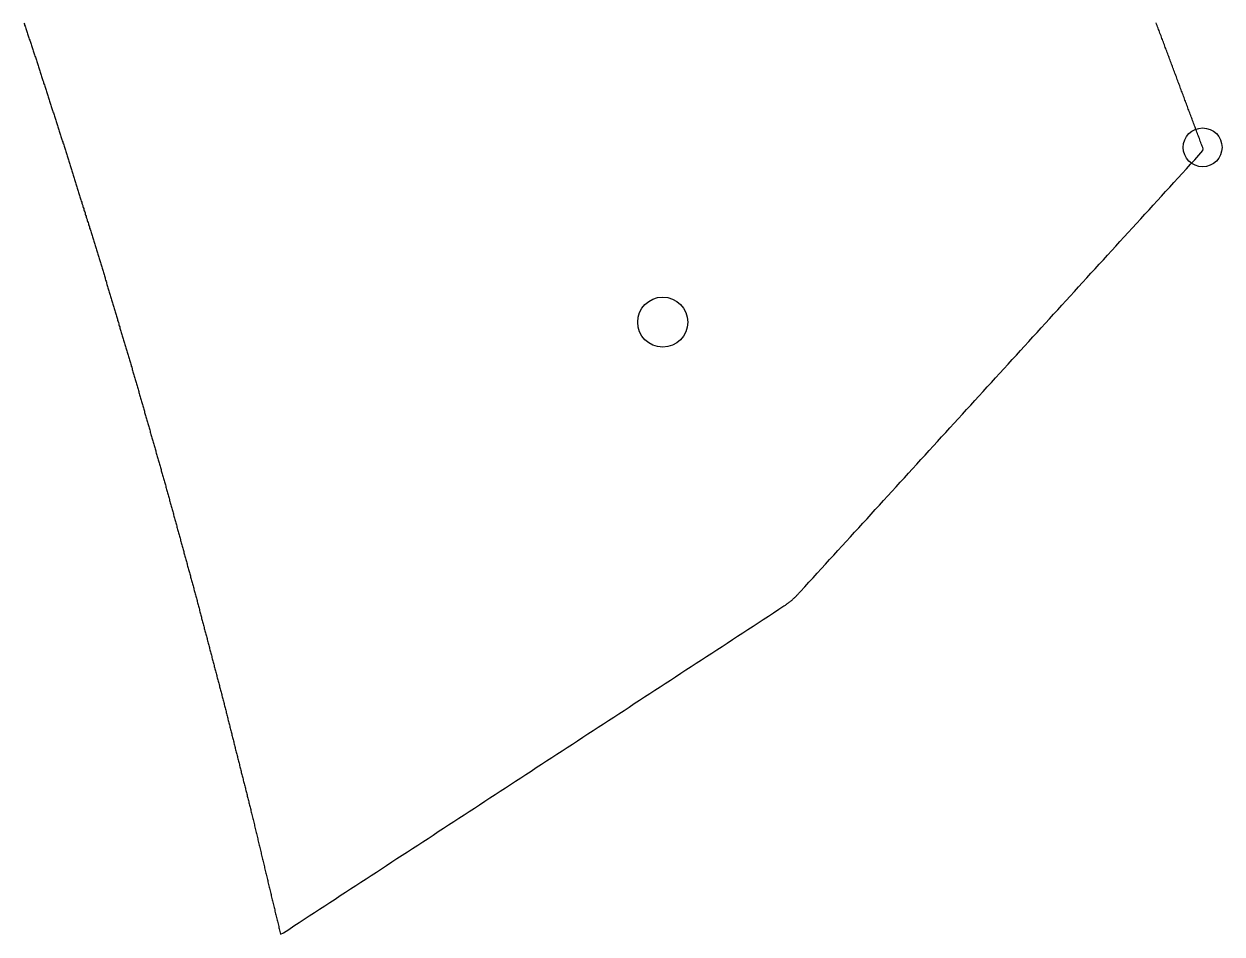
# Model space of a CAD drawing. Extents: x 2 to 292, y 1 to 254.
# Drawn here: x 235.47 to 250.91, y 1.01 to 12.75 of the extents above; entities that cross this region are included whole.
import ezdxf

# ---------------------------------------------------------------- set-up
doc = ezdxf.new("R2010")
doc.units = 0
doc.layers.get('0').update_dxf_attribs({"linetype": 'CONTINUOUS'})
doc.layers.add('DRILLING', color=3, linetype='CONTINUOUS')
doc.layers.add('RIB_INDICATION', color=1, linetype='CONTINUOUS')

msp = doc.modelspace()

# ---------------------------------------------------------------- linework, layer by layer
msp.add_polyline3d([(235.466, 12.7596, 0), (235.471, 12.7459, 0), (235.475, 12.7322, 0), (235.48, 12.7185, 0), (235.485, 12.7048, 0), (235.489, 12.6911, 0), (235.494, 12.6774, 0), (235.498, 12.6637, 0), (235.503, 12.65, 0), (235.507, 12.6363, 0), (235.512, 12.6226, 0), (235.517, 12.6089, 0), (235.521, 12.5952, 0), (235.526, 12.5815, 0), (235.53, 12.5678, 0), (235.535, 12.5541, 0), (235.54, 12.5404, 0), (235.544, 12.5267, 0), (235.549, 12.513, 0), (235.553, 12.4993, 0), (235.558, 12.4856, 0), (235.562, 12.4719, 0), (235.567, 12.4582, 0), (235.572, 12.4445, 0), (235.576, 12.4308, 0), (235.581, 12.4171, 0), (235.585, 12.4034, 0), (235.59, 12.3897, 0), (235.595, 12.376, 0), (235.599, 12.3623, 0), (235.604, 12.3485, 0), (235.608, 12.3348, 0), (235.613, 12.3211, 0), (235.617, 12.3074, 0), (235.622, 12.2937, 0), (235.626, 12.2799, 0), (235.631, 12.2661, 0), (235.635, 12.2522, 0), (235.64, 12.2384, 0), (235.644, 12.2246, 0), (235.649, 12.2108, 0), (235.653, 12.197, 0), (235.658, 12.1831, 0), (235.662, 12.1693, 0), (235.667, 12.1555, 0), (235.671, 12.1417, 0), (235.675, 12.1278, 0), (235.68, 12.114, 0), (235.684, 12.1002, 0), (235.689, 12.0864, 0), (235.693, 12.0725, 0), (235.698, 12.0587, 0), (235.702, 12.0449, 0), (235.707, 12.0311, 0), (235.711, 12.0172, 0), (235.716, 12.0034, 0), (235.72, 11.9896, 0), (235.724, 11.9758, 0), (235.729, 11.9619, 0), (235.733, 11.9481, 0), (235.738, 11.9343, 0), (235.742, 11.9205, 0), (235.747, 11.9067, 0), (235.751, 11.8928, 0), (235.756, 11.879, 0), (235.76, 11.8652, 0), (235.765, 11.8514, 0), (235.769, 11.8375, 0), (235.773, 11.8237, 0), (235.778, 11.8099, 0), (235.782, 11.7961, 0), (235.787, 11.7822, 0), (235.791, 11.7684, 0), (235.796, 11.7546, 0), (235.8, 11.7408, 0), (235.805, 11.7269, 0), (235.809, 11.7131, 0), (235.814, 11.6993, 0), (235.818, 11.6855, 0), (235.822, 11.6716, 0), (235.827, 11.6578, 0), (235.831, 11.644, 0), (235.836, 11.6302, 0), (235.84, 11.6163, 0), (235.845, 11.6025, 0), (235.849, 11.5887, 0), (235.854, 11.5749, 0), (235.858, 11.5611, 0), (235.863, 11.5472, 0), (235.867, 11.5334, 0), (235.871, 11.5196, 0), (235.876, 11.5058, 0), (235.88, 11.4919, 0), (235.885, 11.4781, 0), (235.889, 11.4643, 0), (235.894, 11.4505, 0), (235.898, 11.4366, 0), (235.903, 11.4228, 0), (235.907, 11.409, 0), (235.912, 11.3952, 0), (235.916, 11.3813, 0), (235.92, 11.3675, 0), (235.925, 11.3537, 0), (235.929, 11.3399, 0), (235.934, 11.326, 0), (235.938, 11.3122, 0), (235.943, 11.2984, 0), (235.947, 11.2846, 0), (235.952, 11.2708, 0), (235.956, 11.2569, 0), (235.96, 11.2431, 0), (235.965, 11.2293, 0), (235.969, 11.2155, 0), (235.974, 11.2016, 0), (235.978, 11.1878, 0), (235.983, 11.174, 0), (235.987, 11.1602, 0), (235.992, 11.1463, 0), (235.996, 11.1325, 0), (236.001, 11.1187, 0), (236.005, 11.1049, 0), (236.009, 11.091, 0), (236.014, 11.0772, 0), (236.018, 11.0634, 0), (236.023, 11.0496, 0), (236.027, 11.0357, 0), (236.032, 11.0219, 0), (236.036, 11.0081, 0), (236.041, 10.9943, 0), (236.045, 10.9804, 0), (236.05, 10.9666, 0), (236.054, 10.9528, 0), (236.058, 10.9389, 0), (236.063, 10.925, 0), (236.067, 10.911, 0), (236.071, 10.8971, 0), (236.076, 10.8831, 0), (236.08, 10.8692, 0), (236.084, 10.8552, 0), (236.089, 10.8413, 0), (236.093, 10.8273, 0), (236.097, 10.8134, 0), (236.102, 10.7995, 0), (236.106, 10.7855, 0), (236.11, 10.7716, 0), (236.115, 10.7576, 0), (236.119, 10.7437, 0), (236.123, 10.7297, 0), (236.128, 10.7158, 0), (236.132, 10.7018, 0), (236.136, 10.6879, 0), (236.14, 10.6739, 0), (236.145, 10.66, 0), (236.149, 10.6461, 0), (236.153, 10.6321, 0), (236.158, 10.6182, 0), (236.162, 10.6042, 0), (236.166, 10.5903, 0), (236.171, 10.5763, 0), (236.175, 10.5624, 0), (236.179, 10.5484, 0), (236.184, 10.5345, 0), (236.188, 10.5205, 0), (236.192, 10.5066, 0), (236.197, 10.4927, 0), (236.201, 10.4787, 0), (236.205, 10.4648, 0), (236.21, 10.4508, 0), (236.214, 10.4369, 0), (236.218, 10.4229, 0), (236.223, 10.409, 0), (236.227, 10.395, 0), (236.231, 10.3811, 0), (236.236, 10.3671, 0), (236.24, 10.3532, 0), (236.244, 10.3393, 0), (236.249, 10.3253, 0), (236.253, 10.3114, 0), (236.257, 10.2974, 0), (236.261, 10.2835, 0), (236.266, 10.2695, 0), (236.27, 10.2556, 0), (236.274, 10.2416, 0), (236.279, 10.2277, 0), (236.283, 10.2137, 0), (236.287, 10.1998, 0), (236.292, 10.1859, 0), (236.296, 10.1719, 0), (236.3, 10.158, 0), (236.305, 10.144, 0), (236.309, 10.1301, 0), (236.313, 10.1161, 0), (236.318, 10.1022, 0), (236.322, 10.0882, 0), (236.326, 10.0743, 0), (236.331, 10.0603, 0), (236.335, 10.0464, 0), (236.339, 10.0325, 0), (236.344, 10.0185, 0), (236.348, 10.0046, 0), (236.352, 9.99061, 0), (236.357, 9.97667, 0), (236.361, 9.96272, 0), (236.365, 9.94878, 0), (236.37, 9.93483, 0), (236.374, 9.92089, 0), (236.378, 9.90694, 0), (236.383, 9.893, 0), (236.387, 9.87905, 0), (236.391, 9.86511, 0), (236.395, 9.85116, 0), (236.4, 9.83721, 0), (236.404, 9.82327, 0), (236.408, 9.80932, 0), (236.413, 9.79538, 0), (236.417, 9.78143, 0), (236.421, 9.76749, 0), (236.426, 9.75354, 0), (236.43, 9.7396, 0), (236.434, 9.72565, 0), (236.439, 9.7117, 0), (236.443, 9.69776, 0), (236.447, 9.68381, 0), (236.452, 9.66987, 0), (236.456, 9.65592, 0), (236.46, 9.64198, 0), (236.465, 9.62803, 0), (236.469, 9.61409, 0), (236.473, 9.60014, 0), (236.478, 9.58619, 0), (236.482, 9.57213, 0), (236.486, 9.55806, 0), (236.49, 9.54399, 0), (236.494, 9.52993, 0), (236.499, 9.51586, 0), (236.503, 9.50179, 0), (236.507, 9.48772, 0), (236.511, 9.47366, 0), (236.515, 9.45959, 0), (236.519, 9.44552, 0), (236.524, 9.43145, 0), (236.528, 9.41739, 0), (236.532, 9.40332, 0), (236.536, 9.38925, 0), (236.54, 9.37519, 0), (236.545, 9.36112, 0), (236.549, 9.34705, 0), (236.553, 9.33298, 0), (236.557, 9.31892, 0), (236.561, 9.30485, 0), (236.566, 9.29078, 0), (236.57, 9.27671, 0), (236.574, 9.26265, 0), (236.578, 9.24858, 0), (236.582, 9.23451, 0), (236.586, 9.22045, 0), (236.591, 9.20638, 0), (236.595, 9.19231, 0), (236.599, 9.17824, 0), (236.603, 9.16418, 0), (236.607, 9.15011, 0), (236.612, 9.13604, 0), (236.616, 9.12197, 0), (236.62, 9.10791, 0), (236.624, 9.09384, 0), (236.628, 9.07977, 0), (236.633, 9.06571, 0), (236.637, 9.05164, 0), (236.641, 9.03757, 0), (236.645, 9.0235, 0), (236.649, 9.00944, 0), (236.654, 8.99537, 0), (236.658, 8.9813, 0), (236.662, 8.96723, 0), (236.666, 8.95317, 0), (236.67, 8.9391, 0), (236.674, 8.92503, 0), (236.679, 8.91097, 0), (236.683, 8.8969, 0), (236.687, 8.88283, 0), (236.691, 8.86876, 0), (236.695, 8.8547, 0), (236.7, 8.84063, 0), (236.704, 8.82656, 0), (236.708, 8.81249, 0), (236.712, 8.79843, 0), (236.716, 8.78436, 0), (236.721, 8.77029, 0), (236.725, 8.75622, 0), (236.729, 8.74216, 0), (236.733, 8.72809, 0), (236.737, 8.71402, 0), (236.742, 8.69996, 0), (236.746, 8.68589, 0), (236.75, 8.67182, 0), (236.754, 8.65775, 0), (236.758, 8.64369, 0), (236.762, 8.62962, 0), (236.767, 8.61555, 0), (236.771, 8.60148, 0), (236.775, 8.58742, 0), (236.779, 8.57335, 0), (236.783, 8.55928, 0), (236.788, 8.54522, 0), (236.792, 8.53115, 0), (236.796, 8.51708, 0), (236.8, 8.50301, 0), (236.804, 8.48895, 0), (236.809, 8.47488, 0), (236.813, 8.46081, 0), (236.817, 8.44674, 0), (236.821, 8.43268, 0), (236.825, 8.41861, 0), (236.829, 8.40454, 0), (236.834, 8.39048, 0), (236.838, 8.37641, 0), (236.842, 8.36234, 0), (236.846, 8.34827, 0), (236.85, 8.33421, 0), (236.855, 8.32014, 0), (236.859, 8.30607, 0), (236.863, 8.292, 0), (236.867, 8.27794, 0), (236.871, 8.26387, 0), (236.876, 8.2498, 0), (236.88, 8.23574, 0), (236.884, 8.22167, 0), (236.888, 8.20755, 0), (236.892, 8.19336, 0), (236.896, 8.17917, 0), (236.9, 8.16498, 0), (236.904, 8.15079, 0), (236.908, 8.1366, 0), (236.912, 8.12241, 0), (236.916, 8.10822, 0), (236.921, 8.09403, 0), (236.925, 8.07984, 0), (236.929, 8.06566, 0), (236.933, 8.05147, 0), (236.937, 8.03728, 0), (236.941, 8.02309, 0), (236.945, 8.0089, 0), (236.949, 7.99471, 0), (236.953, 7.98052, 0), (236.957, 7.96633, 0), (236.961, 7.95214, 0), (236.965, 7.93795, 0), (236.969, 7.92376, 0), (236.973, 7.90957, 0), (236.977, 7.89538, 0), (236.981, 7.88119, 0), (236.985, 7.86701, 0), (236.99, 7.85282, 0), (236.994, 7.83863, 0), (236.998, 7.82444, 0), (237.002, 7.81025, 0), (237.006, 7.79606, 0), (237.01, 7.78187, 0), (237.014, 7.76768, 0), (237.018, 7.75349, 0), (237.022, 7.7393, 0), (237.026, 7.72511, 0), (237.03, 7.71092, 0), (237.034, 7.69673, 0), (237.038, 7.68254, 0), (237.042, 7.66836, 0), (237.046, 7.65417, 0), (237.05, 7.63998, 0), (237.054, 7.62579, 0), (237.058, 7.6116, 0), (237.063, 7.59741, 0), (237.067, 7.58322, 0), (237.071, 7.56903, 0), (237.075, 7.55484, 0), (237.079, 7.54065, 0), (237.083, 7.52646, 0), (237.087, 7.51227, 0), (237.091, 7.49808, 0), (237.095, 7.48389, 0), (237.099, 7.4697, 0), (237.103, 7.45552, 0), (237.107, 7.44133, 0), (237.111, 7.42714, 0), (237.115, 7.41295, 0), (237.119, 7.39876, 0), (237.123, 7.38457, 0), (237.127, 7.37038, 0), (237.132, 7.35619, 0), (237.136, 7.342, 0), (237.14, 7.32781, 0), (237.144, 7.31362, 0), (237.148, 7.29943, 0), (237.152, 7.28524, 0), (237.156, 7.27105, 0), (237.16, 7.25687, 0), (237.164, 7.24268, 0), (237.168, 7.22849, 0), (237.172, 7.2143, 0), (237.176, 7.20011, 0), (237.18, 7.18592, 0), (237.184, 7.17173, 0), (237.188, 7.15754, 0), (237.192, 7.14335, 0), (237.196, 7.12916, 0), (237.2, 7.11497, 0), (237.205, 7.10078, 0), (237.209, 7.08659, 0), (237.213, 7.0724, 0), (237.217, 7.05822, 0), (237.221, 7.04403, 0), (237.225, 7.02984, 0), (237.229, 7.01565, 0), (237.233, 7.00146, 0), (237.237, 6.98727, 0), (237.241, 6.97308, 0), (237.245, 6.95889, 0), (237.249, 6.9447, 0), (237.253, 6.93051, 0), (237.257, 6.91632, 0), (237.261, 6.90213, 0), (237.265, 6.88794, 0), (237.269, 6.87375, 0), (237.274, 6.85957, 0), (237.278, 6.84538, 0), (237.282, 6.83119, 0), (237.286, 6.81689, 0), (237.289, 6.80258, 0), (237.293, 6.78827, 0), (237.297, 6.77396, 0), (237.301, 6.75965, 0), (237.305, 6.74533, 0), (237.309, 6.73102, 0), (237.313, 6.71671, 0), (237.317, 6.7024, 0), (237.321, 6.68809, 0), (237.325, 6.67378, 0), (237.329, 6.65947, 0), (237.333, 6.64515, 0), (237.337, 6.63084, 0), (237.341, 6.61653, 0), (237.344, 6.60222, 0), (237.348, 6.58791, 0), (237.352, 6.5736, 0), (237.356, 6.55929, 0), (237.36, 6.54497, 0), (237.364, 6.53066, 0), (237.368, 6.51635, 0), (237.372, 6.50204, 0), (237.376, 6.48773, 0), (237.38, 6.47342, 0), (237.384, 6.4591, 0), (237.388, 6.44479, 0), (237.392, 6.43048, 0), (237.395, 6.41617, 0), (237.399, 6.40186, 0), (237.403, 6.38755, 0), (237.407, 6.37324, 0), (237.411, 6.35892, 0), (237.415, 6.34461, 0), (237.419, 6.3303, 0), (237.423, 6.31599, 0), (237.427, 6.30168, 0), (237.431, 6.28737, 0), (237.435, 6.27306, 0), (237.439, 6.25874, 0), (237.443, 6.24443, 0), (237.446, 6.23012, 0), (237.45, 6.21581, 0), (237.454, 6.2015, 0), (237.458, 6.18719, 0), (237.462, 6.17287, 0), (237.466, 6.15856, 0), (237.47, 6.14425, 0), (237.474, 6.12994, 0), (237.478, 6.11563, 0), (237.482, 6.10132, 0), (237.486, 6.08701, 0), (237.49, 6.07269, 0), (237.494, 6.05838, 0), (237.498, 6.04407, 0), (237.501, 6.02976, 0), (237.505, 6.01545, 0), (237.509, 6.00114, 0), (237.513, 5.98683, 0), (237.517, 5.97251, 0), (237.521, 5.9582, 0), (237.525, 5.94389, 0), (237.529, 5.92958, 0), (237.533, 5.91527, 0), (237.537, 5.90096, 0), (237.541, 5.88664, 0), (237.545, 5.87233, 0), (237.549, 5.85802, 0), (237.552, 5.84371, 0), (237.556, 5.8294, 0), (237.56, 5.81509, 0), (237.564, 5.80078, 0), (237.568, 5.78646, 0), (237.572, 5.77215, 0), (237.576, 5.75784, 0), (237.58, 5.74353, 0), (237.584, 5.72922, 0), (237.588, 5.71491, 0), (237.592, 5.7006, 0), (237.596, 5.68628, 0), (237.6, 5.67197, 0), (237.603, 5.65766, 0), (237.607, 5.64335, 0), (237.611, 5.62904, 0), (237.615, 5.61473, 0), (237.619, 5.60041, 0), (237.623, 5.5861, 0), (237.627, 5.57179, 0), (237.631, 5.55748, 0), (237.635, 5.54317, 0), (237.639, 5.52886, 0), (237.643, 5.51455, 0), (237.647, 5.50023, 0), (237.651, 5.48592, 0), (237.655, 5.47161, 0), (237.658, 5.4573, 0), (237.662, 5.44299, 0), (237.666, 5.42864, 0), (237.67, 5.41421, 0), (237.674, 5.39977, 0), (237.678, 5.38534, 0), (237.681, 5.37091, 0), (237.685, 5.35647, 0), (237.689, 5.34204, 0), (237.693, 5.3276, 0), (237.697, 5.31317, 0), (237.7, 5.29874, 0), (237.704, 5.2843, 0), (237.708, 5.26987, 0), (237.712, 5.25544, 0), (237.716, 5.241, 0), (237.719, 5.22657, 0), (237.723, 5.21213, 0), (237.727, 5.1977, 0), (237.731, 5.18327, 0), (237.735, 5.16883, 0), (237.738, 5.1544, 0), (237.742, 5.13996, 0), (237.746, 5.12553, 0), (237.75, 5.1111, 0), (237.753, 5.09666, 0), (237.757, 5.08223, 0), (237.761, 5.06779, 0), (237.765, 5.05336, 0), (237.769, 5.03893, 0), (237.772, 5.02449, 0), (237.776, 5.01006, 0), (237.78, 4.99562, 0), (237.784, 4.98119, 0), (237.788, 4.96676, 0), (237.791, 4.95232, 0), (237.795, 4.93789, 0), (237.799, 4.92346, 0), (237.803, 4.90902, 0), (237.807, 4.89459, 0), (237.81, 4.88015, 0), (237.814, 4.86572, 0), (237.818, 4.85129, 0), (237.822, 4.83685, 0), (237.826, 4.82242, 0), (237.829, 4.80798, 0), (237.833, 4.79355, 0), (237.837, 4.77912, 0), (237.841, 4.76468, 0), (237.844, 4.75025, 0), (237.848, 4.73581, 0), (237.852, 4.72138, 0), (237.856, 4.70695, 0), (237.86, 4.69251, 0), (237.863, 4.67808, 0), (237.867, 4.66365, 0), (237.871, 4.64921, 0), (237.875, 4.63478, 0), (237.879, 4.62034, 0), (237.882, 4.60591, 0), (237.886, 4.59148, 0), (237.89, 4.57704, 0), (237.894, 4.56261, 0), (237.898, 4.54817, 0), (237.901, 4.53374, 0), (237.905, 4.51931, 0), (237.909, 4.50487, 0), (237.913, 4.49044, 0), (237.917, 4.476, 0), (237.92, 4.46157, 0), (237.924, 4.44714, 0), (237.928, 4.4327, 0), (237.932, 4.41827, 0), (237.935, 4.40383, 0), (237.939, 4.3894, 0), (237.943, 4.37497, 0), (237.947, 4.36053, 0), (237.951, 4.3461, 0), (237.954, 4.33167, 0), (237.958, 4.31723, 0), (237.962, 4.3028, 0), (237.966, 4.28836, 0), (237.97, 4.27393, 0), (237.973, 4.2595, 0), (237.977, 4.24506, 0), (237.981, 4.23063, 0), (237.985, 4.21619, 0), (237.989, 4.20176, 0), (237.992, 4.18733, 0), (237.996, 4.17289, 0), (238, 4.15846, 0), (238.004, 4.14402, 0), (238.008, 4.12959, 0), (238.011, 4.11516, 0), (238.015, 4.10072, 0), (238.019, 4.08629, 0), (238.023, 4.07186, 0), (238.027, 4.05742, 0), (238.03, 4.04299, 0), (238.034, 4.02855, 0), (238.038, 4.01403, 0), (238.041, 3.99948, 0), (238.045, 3.98492, 0), (238.049, 3.97036, 0), (238.052, 3.95581, 0), (238.056, 3.94125, 0), (238.06, 3.92669, 0), (238.063, 3.91214, 0), (238.067, 3.89758, 0), (238.071, 3.88302, 0), (238.074, 3.86847, 0), (238.078, 3.85391, 0), (238.082, 3.83936, 0), (238.085, 3.8248, 0), (238.089, 3.81024, 0), (238.093, 3.79569, 0), (238.096, 3.78113, 0), (238.1, 3.76657, 0), (238.104, 3.75202, 0), (238.107, 3.73746, 0), (238.111, 3.7229, 0), (238.115, 3.70835, 0), (238.118, 3.69379, 0), (238.122, 3.67923, 0), (238.126, 3.66468, 0), (238.129, 3.65012, 0), (238.133, 3.63556, 0), (238.137, 3.62101, 0), (238.14, 3.60645, 0), (238.144, 3.5919, 0), (238.148, 3.57734, 0), (238.151, 3.56278, 0), (238.155, 3.54823, 0), (238.159, 3.53367, 0), (238.162, 3.51911, 0), (238.166, 3.50456, 0), (238.17, 3.49, 0), (238.173, 3.47544, 0), (238.177, 3.46089, 0), (238.181, 3.44633, 0), (238.184, 3.43177, 0), (238.188, 3.41722, 0), (238.191, 3.40266, 0), (238.195, 3.3881, 0), (238.199, 3.37355, 0), (238.202, 3.35899, 0), (238.206, 3.34444, 0), (238.21, 3.32988, 0), (238.213, 3.31532, 0), (238.217, 3.30077, 0), (238.221, 3.28621, 0), (238.224, 3.27165, 0), (238.228, 3.2571, 0), (238.232, 3.24254, 0), (238.235, 3.22798, 0), (238.239, 3.21343, 0), (238.243, 3.19887, 0), (238.246, 3.18431, 0), (238.25, 3.16976, 0), (238.254, 3.1552, 0), (238.257, 3.14064, 0), (238.261, 3.12609, 0), (238.265, 3.11153, 0), (238.268, 3.09698, 0), (238.272, 3.08242, 0), (238.276, 3.06786, 0), (238.279, 3.05331, 0), (238.283, 3.03875, 0), (238.287, 3.02419, 0), (238.29, 3.00964, 0), (238.294, 2.99508, 0), (238.298, 2.98052, 0), (238.301, 2.96597, 0), (238.305, 2.95141, 0), (238.309, 2.93685, 0), (238.312, 2.9223, 0), (238.316, 2.90774, 0), (238.32, 2.89318, 0), (238.323, 2.87863, 0), (238.327, 2.86407, 0), (238.331, 2.84952, 0), (238.334, 2.83496, 0), (238.338, 2.8204, 0), (238.342, 2.80585, 0), (238.345, 2.79129, 0), (238.349, 2.77673, 0), (238.353, 2.76218, 0), (238.356, 2.74762, 0), (238.36, 2.73306, 0), (238.363, 2.71851, 0), (238.367, 2.70395, 0), (238.371, 2.68939, 0), (238.374, 2.67484, 0), (238.378, 2.66028, 0), (238.382, 2.64572, 0), (238.385, 2.63117, 0), (238.389, 2.61661, 0), (238.393, 2.60181, 0), (238.397, 2.58541, 0), (238.401, 2.56902, 0), (238.405, 2.55262, 0), (238.408, 2.53623, 0), (238.412, 2.51983, 0), (238.416, 2.50344, 0), (238.42, 2.48704, 0), (238.424, 2.47065, 0), (238.428, 2.45425, 0), (238.432, 2.43786, 0), (238.436, 2.42146, 0), (238.44, 2.40507, 0), (238.444, 2.38868, 0), (238.448, 2.37228, 0), (238.452, 2.35589, 0), (238.456, 2.33949, 0), (238.459, 2.3231, 0), (238.463, 2.3067, 0), (238.467, 2.29031, 0), (238.471, 2.27391, 0), (238.475, 2.25752, 0), (238.479, 2.24112, 0), (238.483, 2.22473, 0), (238.487, 2.20833, 0), (238.491, 2.19194, 0), (238.495, 2.17554, 0), (238.499, 2.15915, 0), (238.503, 2.14275, 0), (238.506, 2.12636, 0), (238.51, 2.10996, 0), (238.514, 2.09357, 0), (238.518, 2.07717, 0), (238.522, 2.06078, 0), (238.526, 2.04438, 0), (238.53, 2.02799, 0), (238.534, 2.0116, 0), (238.538, 1.9952, 0), (238.542, 1.97881, 0), (238.546, 1.96241, 0), (238.55, 1.94602, 0), (238.554, 1.92962, 0), (238.557, 1.91323, 0), (238.561, 1.89683, 0), (238.565, 1.88044, 0), (238.569, 1.86404, 0), (238.573, 1.84765, 0), (238.577, 1.83125, 0), (238.581, 1.81486, 0), (238.585, 1.79846, 0), (238.589, 1.78207, 0), (238.593, 1.76567, 0), (238.597, 1.74928, 0), (238.601, 1.73288, 0), (238.604, 1.71649, 0), (238.608, 1.70009, 0), (238.612, 1.6837, 0), (238.616, 1.66731, 0), (238.62, 1.65091, 0), (238.624, 1.63452, 0), (238.628, 1.61812, 0), (238.632, 1.60173, 0), (238.636, 1.58533, 0), (238.64, 1.56894, 0), (238.644, 1.55254, 0), (238.648, 1.53615, 0), (238.652, 1.51975, 0), (238.655, 1.50336, 0), (238.659, 1.48696, 0), (238.663, 1.47057, 0), (238.667, 1.45417, 0), (238.671, 1.43778, 0), (238.675, 1.42138, 0), (238.679, 1.40499, 0), (238.683, 1.38859, 0), (238.687, 1.3722, 0), (238.691, 1.3558, 0), (238.695, 1.33941, 0), (238.699, 1.32301, 0), (238.702, 1.30662, 0), (238.706, 1.29023, 0), (238.71, 1.27383, 0), (238.714, 1.25744, 0), (238.718, 1.24104, 0), (238.722, 1.22465, 0), (238.726, 1.20825, 0), (238.73, 1.19186, 0), (238.734, 1.17546, 0), (238.738, 1.15907, 0), (238.742, 1.14267, 0), (238.746, 1.12628, 0), (238.75, 1.10988, 0), (238.753, 1.09349, 0), (238.757, 1.07709, 0), (238.761, 1.0607, 0), (238.765, 1.0443, 0), (238.769, 1.02791, 0), (238.773, 1.01151, 0), (238.812, 1.02869, 0), (238.879, 1.07214, 0), (238.945, 1.11558, 0), (239.012, 1.15902, 0), (239.078, 1.20247, 0), (239.145, 1.24591, 0), (239.211, 1.28936, 0), (239.278, 1.3328, 0), (239.344, 1.37624, 0), (239.411, 1.41969, 0), (239.477, 1.46313, 0), (239.544, 1.50658, 0), (239.61, 1.55002, 0), (239.677, 1.59347, 0), (239.743, 1.63691, 0), (239.81, 1.68035, 0), (239.876, 1.7238, 0), (239.943, 1.76724, 0), (240.009, 1.81069, 0), (240.076, 1.85413, 0), (240.142, 1.89757, 0), (240.209, 1.94102, 0), (240.275, 1.98446, 0), (240.342, 2.02791, 0), (240.409, 2.07135, 0), (240.475, 2.11479, 0), (240.542, 2.15824, 0), (240.608, 2.20168, 0), (240.675, 2.24513, 0), (240.741, 2.28857, 0), (240.808, 2.33201, 0), (240.874, 2.37546, 0), (240.941, 2.4189, 0), (241.007, 2.46235, 0), (241.074, 2.50579, 0), (241.14, 2.54924, 0), (241.207, 2.59268, 0), (241.273, 2.63612, 0), (241.34, 2.67957, 0), (241.406, 2.72301, 0), (241.473, 2.76646, 0), (241.539, 2.8099, 0), (241.606, 2.85334, 0), (241.672, 2.89679, 0), (241.739, 2.94023, 0), (241.805, 2.98368, 0), (241.872, 3.02712, 0), (241.938, 3.07056, 0), (242.005, 3.11401, 0), (242.071, 3.15745, 0), (242.138, 3.2009, 0), (242.204, 3.24434, 0), (242.271, 3.28778, 0), (242.338, 3.33123, 0), (242.404, 3.37467, 0), (242.471, 3.41812, 0), (242.537, 3.46156, 0), (242.604, 3.50501, 0), (242.67, 3.54845, 0), (242.737, 3.59189, 0), (242.803, 3.63534, 0), (242.87, 3.67878, 0), (242.936, 3.72223, 0), (243.003, 3.76567, 0), (243.069, 3.80911, 0), (243.136, 3.85256, 0), (243.202, 3.896, 0), (243.269, 3.93945, 0), (243.335, 3.98289, 0), (243.402, 4.02633, 0), (243.468, 4.06978, 0), (243.535, 4.11322, 0), (243.601, 4.15667, 0), (243.668, 4.20011, 0), (243.734, 4.24355, 0), (243.801, 4.287, 0), (243.867, 4.33044, 0), (243.934, 4.37389, 0), (244, 4.41733, 0), (244.067, 4.46078, 0), (244.133, 4.50422, 0), (244.2, 4.54766, 0), (244.267, 4.59111, 0), (244.333, 4.63455, 0), (244.4, 4.678, 0), (244.466, 4.72144, 0), (244.533, 4.76488, 0), (244.599, 4.80833, 0), (244.666, 4.85177, 0), (244.732, 4.89522, 0), (244.799, 4.93866, 0), (244.865, 4.9821, 0), (244.932, 5.02555, 0), (244.998, 5.06899, 0), (245.065, 5.11244, 0), (245.131, 5.15588, 0), (245.198, 5.19932, 0), (245.264, 5.24277, 0), (245.274, 5.2489, 0), (245.282, 5.25465, 0), (245.291, 5.26048, 0), (245.299, 5.2664, 0), (245.307, 5.27241, 0), (245.316, 5.27851, 0), (245.324, 5.28469, 0), (245.332, 5.29096, 0), (245.34, 5.29732, 0), (245.348, 5.30376, 0), (245.356, 5.31028, 0), (245.364, 5.31688, 0), (245.372, 5.32356, 0), (245.379, 5.33032, 0), (245.387, 5.33716, 0), (245.395, 5.34408, 0), (245.402, 5.35107, 0), (245.41, 5.35814, 0), (245.417, 5.36528, 0), (245.424, 5.3725, 0), (245.432, 5.37979, 0), (245.439, 5.38715, 0), (245.446, 5.39457, 0), (245.453, 5.40207, 0), (245.479, 5.43086, 0), (245.533, 5.48945, 0), (245.586, 5.54804, 0), (245.64, 5.60663, 0), (245.693, 5.66523, 0), (245.747, 5.72382, 0), (245.8, 5.78241, 0), (245.853, 5.841, 0), (245.907, 5.89959, 0), (245.96, 5.95818, 0), (246.014, 6.01677, 0), (246.067, 6.07536, 0), (246.121, 6.13395, 0), (246.174, 6.19255, 0), (246.228, 6.25114, 0), (246.281, 6.30973, 0), (246.335, 6.36832, 0), (246.388, 6.42691, 0), (246.442, 6.4855, 0), (246.495, 6.54409, 0), (246.549, 6.60268, 0), (246.602, 6.66127, 0), (246.656, 6.71987, 0), (246.709, 6.77846, 0), (246.762, 6.83705, 0), (246.816, 6.89564, 0), (246.869, 6.95423, 0), (246.923, 7.01282, 0), (246.976, 7.07141, 0), (247.03, 7.13, 0), (247.083, 7.18859, 0), (247.137, 7.24718, 0), (247.19, 7.30578, 0), (247.244, 7.36437, 0), (247.297, 7.42296, 0), (247.351, 7.48155, 0), (247.404, 7.54014, 0), (247.458, 7.59873, 0), (247.511, 7.65732, 0), (247.565, 7.71591, 0), (247.618, 7.7745, 0), (247.672, 7.8331, 0), (247.725, 7.89169, 0), (247.778, 7.95028, 0), (247.832, 8.00887, 0), (247.885, 8.06746, 0), (247.939, 8.12605, 0), (247.992, 8.18464, 0), (248.046, 8.24323, 0), (248.099, 8.30182, 0), (248.153, 8.36042, 0), (248.206, 8.41901, 0), (248.26, 8.4776, 0), (248.313, 8.53619, 0), (248.367, 8.59478, 0), (248.42, 8.65337, 0), (248.474, 8.71196, 0), (248.527, 8.77055, 0), (248.581, 8.82914, 0), (248.634, 8.88773, 0), (248.687, 8.94633, 0), (248.741, 9.00492, 0), (248.794, 9.06351, 0), (248.848, 9.1221, 0), (248.901, 9.18069, 0), (248.955, 9.23928, 0), (249.008, 9.29787, 0), (249.062, 9.35646, 0), (249.115, 9.41505, 0), (249.169, 9.47365, 0), (249.222, 9.53224, 0), (249.276, 9.59083, 0), (249.329, 9.64942, 0), (249.383, 9.70801, 0), (249.436, 9.7666, 0), (249.49, 9.82519, 0), (249.543, 9.88378, 0), (249.596, 9.94237, 0), (249.65, 10.001, 0), (249.703, 10.0596, 0), (249.757, 10.1181, 0), (249.81, 10.1767, 0), (249.864, 10.2353, 0), (249.917, 10.2939, 0), (249.971, 10.3525, 0), (250.024, 10.4111, 0), (250.078, 10.4697, 0), (250.131, 10.5283, 0), (250.185, 10.5869, 0), (250.238, 10.6455, 0), (250.292, 10.7041, 0), (250.345, 10.7626, 0), (250.399, 10.8212, 0), (250.452, 10.8798, 0), (250.505, 10.9384, 0), (250.559, 10.997, 0), (250.612, 11.0556, 0), (250.666, 11.1142, 0), (250.669, 11.1374, 0), (250.663, 11.154, 0), (250.657, 11.1705, 0), (250.651, 11.1871, 0), (250.644, 11.2037, 0), (250.638, 11.2202, 0), (250.632, 11.2368, 0), (250.626, 11.2534, 0), (250.62, 11.27, 0), (250.613, 11.2865, 0), (250.607, 11.3031, 0), (250.601, 11.3197, 0), (250.595, 11.3362, 0), (250.589, 11.3528, 0), (250.582, 11.3694, 0), (250.576, 11.386, 0), (250.57, 11.4025, 0), (250.564, 11.4191, 0), (250.558, 11.4357, 0), (250.552, 11.4522, 0), (250.545, 11.4688, 0), (250.539, 11.4854, 0), (250.533, 11.5019, 0), (250.527, 11.5185, 0), (250.521, 11.5351, 0), (250.514, 11.5517, 0), (250.508, 11.5682, 0), (250.502, 11.5848, 0), (250.496, 11.6014, 0), (250.49, 11.6179, 0), (250.483, 11.6345, 0), (250.477, 11.6511, 0), (250.471, 11.6676, 0), (250.465, 11.6842, 0), (250.459, 11.7008, 0), (250.453, 11.7174, 0), (250.446, 11.7339, 0), (250.44, 11.7505, 0), (250.434, 11.7671, 0), (250.428, 11.7836, 0), (250.422, 11.8002, 0), (250.415, 11.8168, 0), (250.409, 11.8334, 0), (250.403, 11.8499, 0), (250.397, 11.8665, 0), (250.391, 11.8831, 0), (250.385, 11.8996, 0), (250.378, 11.9162, 0), (250.372, 11.9328, 0), (250.366, 11.9493, 0), (250.36, 11.9659, 0), (250.354, 11.9825, 0), (250.347, 11.9991, 0), (250.341, 12.0156, 0), (250.335, 12.0322, 0), (250.329, 12.0488, 0), (250.323, 12.0653, 0), (250.316, 12.0819, 0), (250.31, 12.0985, 0), (250.304, 12.115, 0), (250.298, 12.1316, 0), (250.292, 12.1482, 0), (250.286, 12.1648, 0), (250.279, 12.1813, 0), (250.273, 12.1979, 0), (250.267, 12.2145, 0), (250.261, 12.231, 0), (250.255, 12.2476, 0), (250.248, 12.2642, 0), (250.242, 12.2808, 0), (250.236, 12.2973, 0), (250.23, 12.3139, 0), (250.224, 12.3305, 0), (250.217, 12.347, 0), (250.211, 12.3636, 0), (250.205, 12.3802, 0), (250.199, 12.3967, 0), (250.193, 12.4133, 0), (250.187, 12.4299, 0), (250.18, 12.4465, 0), (250.174, 12.463, 0), (250.168, 12.4796, 0), (250.162, 12.4962, 0), (250.156, 12.5127, 0), (250.149, 12.5293, 0), (250.143, 12.5459, 0), (250.137, 12.5624, 0), (250.131, 12.579, 0), (250.125, 12.5956, 0), (250.118, 12.6122, 0), (250.112, 12.6287, 0), (250.106, 12.6453, 0), (250.1, 12.6619, 0), (250.094, 12.6784, 0), (250.088, 12.695, 0), (250.081, 12.7116, 0), (250.075, 12.7282, 0), (250.069, 12.7447, 0), (250.063, 12.7611, 0)])
at = {"layer": 'DRILLING'}
msp.add_circle((243.70056, 8.90266), 0.3225, dxfattribs=at)
at = {"layer": 'RIB_INDICATION'}
msp.add_circle((250.66183, 11.15683), 0.25, dxfattribs=at)

doc.saveas('drawing.dxf')
